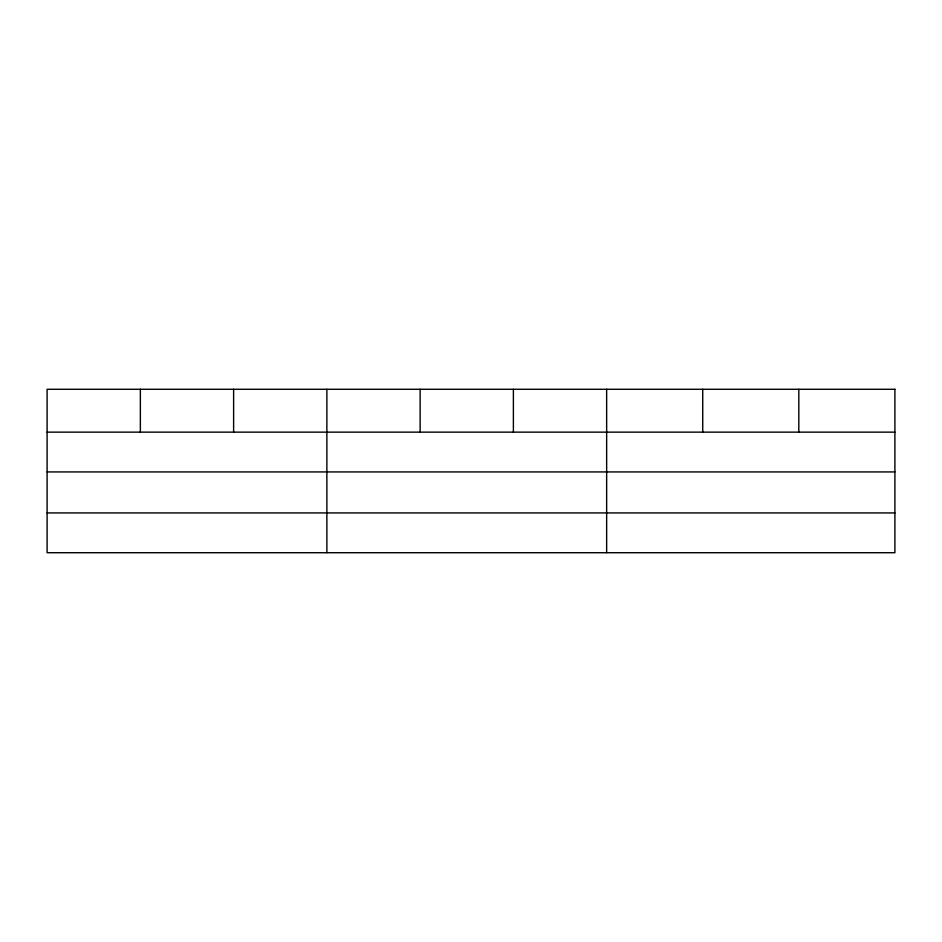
<?xml version="1.0" encoding="UTF-8"?>
<svg xmlns="http://www.w3.org/2000/svg" width="942" height="942" viewBox="0 0 942 942"><rect width="100%" height="100%" fill="white"/><g stroke="black" fill="none" stroke-linecap="round" stroke-linejoin="round"><path stroke-width="1.41" d="M47.1 432.142L894.9 432.142M47.1 471.93L894.9 471.93M47.1 512.931L894.9 512.931M798.816 389.282L798.816 432.142M702.732 389.282L702.732 432.142M606.648 389.282L606.648 552.718M513.39 389.282L513.39 432.142M420.132 389.282L420.132 432.142M326.874 389.282L326.874 552.718M233.616 389.282L233.616 432.142M140.358 389.282L140.358 432.142M894.9 389.282L47.1 389.282L47.1 552.718L894.9 552.718L894.9 389.282"/></g></svg>
